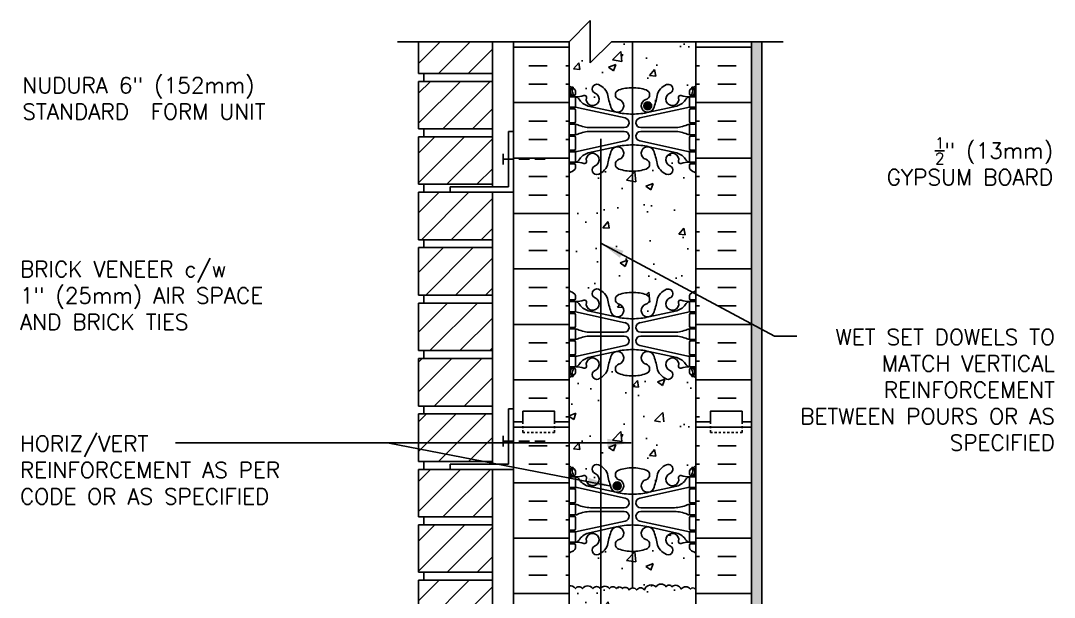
# Model space of a CAD drawing. Header units: inches. Extents: x -59.6 to -9.3, y 6.2 to 74.9.
# Drawn here: x -59.53 to -10.62, y 47.57 to 74.88 of the extents above; entities that cross this region are included whole.
import ezdxf

# ---------------------------------------------------------------- set-up
doc = ezdxf.new("R2010")
doc.units = ezdxf.units.IN
doc.header["$LTSCALE"] = 2
doc.header["$MEASUREMENT"] = 0
doc.linetypes.add('DASHED2', pattern=[0.375, 0.25, -0.125])
doc.linetypes.add('DASHEDX2', pattern=[1.5, 1, -0.5])
for name, color, linetype in [('CUT PLANE', 9, 'Continuous'), ('HATCH', 12, 'Continuous'), ('line25', 2, 'Continuous'), ('LINE3', 3, 'Continuous'), ('LINE50', 5, 'Continuous'), ('LINE9', 9, 'Continuous'), ('TEXT', 4, 'Continuous'), ('Web_Edge', 9, 'Continuous')]:
    doc.layers.add(name, color=color, linetype=linetype)
doc.styles.add('DIM', font='romans.shx', dxfattribs={"width": 0.7})
doc.styles.add('ROMANS', font='romans.shx', dxfattribs={"height": 1.125})
doc.dimstyles.new('ext_12', dxfattribs={"dimscale": 12, "dimtxt": 0.09375, "dimasz": 0.09375, "dimexe": 0.09375, "dimexo": 0.0625, "dimgap": 0.0625, "dimtad": 1, "dimdec": 1, "dimzin": 3, "dimdsep": 46, "dimlunit": 4, "dimtxsty": 'DIM', "dimcen": 0.09, "dimdle": 0.09375, "dimclrt": 4, "dimadec": 0, "dimazin": 0, "dimtfac": 1, "dimtdec": 1, "dimtmove": 2, "dimatfit": 3, "dimfxl": 0, "dimfrac": 2, "dimtolj": 1, "dimtzin": 0, "dimarcsym": 0})

# ---------------------------------------------------------------- blocks, each defined once
blk = doc.blocks.new('6 web')
at = {"layer": 'Web_Edge'}
for p, q in [((-3, 6.566), (-2.958, 6.566)), ((-3, 6.466), (-2.752, 6.466)), ((-2.89, 6.845), (-2.8, 6.845)), ((-2.89, 6.466), (-2.89, 6.396)), ((-2.8, 6.845), (-2.8, 6.803)), ((-2.8, 6.466), (-2.8, 6.396)), ((-2.69, 6.596), (-2.69, 6.529)), ((2.69, 6.596), (2.69, 6.529)), ((3, 6.466), (2.752, 6.466)), ((2.89, 6.845), (2.8, 6.845)), ((2.8, 6.845), (2.8, 6.803)), ((2.8, 6.466), (2.8, 6.396)), ((2.89, 6.466), (2.89, 6.396)), ((3, 6.566), (2.958, 6.566)), ((-2.89, 5.896), (-2.89, 5.826)), ((-2.8, 5.896), (-2.8, 5.826)), ((-2.551, 5.872), (-0.34, 5.391)), ((-2.09, 5.955), (-0.768, 5.665)), ((2.551, 5.872), (0.34, 5.391)), ((2.09, 5.955), (0.768, 5.665)), ((2.8, 5.896), (2.8, 5.826)), ((2.89, 5.896), (2.89, 5.826)), ((-3, 5.826), (-2.752, 5.826)), ((-2.69, 5.764), (-2.69, 5.229)), ((2.69, 5.764), (2.69, 5.229)), ((3, 5.826), (2.752, 5.826)), ((-3, 5.166), (-2.752, 5.166)), ((-2.89, 5.166), (-2.89, 5.096)), ((-2.8, 5.166), (-2.8, 5.096)), ((-1.985, 4.936), (-0.389, 4.936)), ((1.985, 4.936), (0.389, 4.936)), ((3, 5.166), (2.752, 5.166)), ((2.8, 5.166), (2.8, 5.096)), ((2.89, 5.166), (2.89, 5.096)), ((-3, 4.526), (-2.752, 4.526)), ((-2.89, 4.596), (-2.89, 4.526)), ((-2.8, 4.596), (-2.8, 4.526)), ((-2.69, 4.464), (-2.69, 3.929)), ((-1.985, 4.756), (-0.389, 4.756)), ((1.985, 4.756), (0.389, 4.756)), ((2.69, 4.464), (2.69, 3.929)), ((3, 4.526), (2.752, 4.526)), ((2.8, 4.596), (2.8, 4.526)), ((2.89, 4.596), (2.89, 4.526)), ((-2.551, 3.82), (-0.34, 4.302)), ((-2.09, 3.737), (-0.768, 4.028)), ((2.551, 3.82), (0.34, 4.302)), ((2.09, 3.737), (0.768, 4.028)), ((-3, 3.866), (-2.752, 3.866)), ((-2.89, 3.866), (-2.89, 3.796)), ((-2.8, 3.866), (-2.8, 3.796)), ((3, 3.866), (2.752, 3.866)), ((2.8, 3.866), (2.8, 3.796)), ((2.89, 3.866), (2.89, 3.796)), ((-3, 3.226), (-2.752, 3.226)), ((-2.99, 3.106), (-2.99, 2.92)), ((-2.89, 3.296), (-2.89, 3.226)), ((-2.8, 3.296), (-2.8, 3.226)), ((-2.69, 3.096), (-2.69, 3.164)), ((2.69, 3.096), (2.69, 3.164)), ((3, 3.226), (2.752, 3.226)), ((2.8, 3.296), (2.8, 3.226)), ((2.89, 3.296), (2.89, 3.226)), ((2.99, 3.106), (2.99, 2.92)), ((-2.99, -3.106), (-2.99, -2.92)), ((2.99, -3.106), (2.99, -2.92)), ((-3, -3.226), (-2.752, -3.226)), ((-2.89, -3.296), (-2.89, -3.226)), ((-2.8, -3.296), (-2.8, -3.226)), ((-2.69, -3.096), (-2.69, -3.164)), ((2.69, -3.096), (2.69, -3.164)), ((3, -3.226), (2.752, -3.226)), ((2.8, -3.296), (2.8, -3.226)), ((2.89, -3.296), (2.89, -3.226)), ((-3, -3.866), (-2.752, -3.866)), ((-2.89, -3.866), (-2.89, -3.796)), ((-2.8, -3.866), (-2.8, -3.796)), ((-2.551, -3.82), (-0.34, -4.302)), ((-2.09, -3.737), (-0.768, -4.028)), ((2.551, -3.82), (0.34, -4.302)), ((2.09, -3.737), (0.768, -4.028)), ((3, -3.866), (2.752, -3.866)), ((2.8, -3.866), (2.8, -3.796)), ((2.89, -3.866), (2.89, -3.796)), ((-2.69, -4.464), (-2.69, -3.929)), ((2.69, -4.464), (2.69, -3.929)), ((-3, -4.526), (-2.752, -4.526)), ((-2.89, -4.596), (-2.89, -4.526)), ((-2.8, -4.596), (-2.8, -4.526)), ((-1.985, -4.756), (-0.389, -4.756)), ((1.985, -4.756), (0.389, -4.756)), ((3, -4.526), (2.752, -4.526)), ((2.8, -4.596), (2.8, -4.526)), ((2.89, -4.596), (2.89, -4.526)), ((-3, -5.166), (-2.752, -5.166)), ((-2.89, -5.166), (-2.89, -5.096)), ((-2.8, -5.166), (-2.8, -5.096)), ((-2.69, -5.764), (-2.69, -5.229)), ((-1.985, -4.936), (-0.389, -4.936)), ((1.985, -4.936), (0.389, -4.936)), ((2.69, -5.764), (2.69, -5.229)), ((3, -5.166), (2.752, -5.166)), ((2.8, -5.166), (2.8, -5.096)), ((2.89, -5.166), (2.89, -5.096)), ((-3, -5.826), (-2.752, -5.826)), ((-2.89, -5.896), (-2.89, -5.826)), ((-2.8, -5.896), (-2.8, -5.826)), ((-2.551, -5.872), (-0.34, -5.391)), ((-2.09, -5.955), (-0.768, -5.665)), ((2.551, -5.872), (0.34, -5.391)), ((2.09, -5.955), (0.768, -5.665)), ((3, -5.826), (2.752, -5.826)), ((2.8, -5.896), (2.8, -5.826)), ((2.89, -5.896), (2.89, -5.826)), ((-3, -6.466), (-2.752, -6.466)), ((-3, -6.566), (-2.958, -6.566)), ((-2.89, -6.466), (-2.89, -6.396)), ((-2.89, -6.845), (-2.8, -6.845)), ((-2.8, -6.466), (-2.8, -6.396)), ((-2.8, -6.845), (-2.8, -6.803)), ((-2.69, -6.596), (-2.69, -6.529)), ((2.69, -6.596), (2.69, -6.529)), ((3, -6.466), (2.752, -6.466)), ((2.8, -6.466), (2.8, -6.396)), ((2.8, -6.845), (2.8, -6.803)), ((2.89, -6.845), (2.8, -6.845)), ((2.89, -6.466), (2.89, -6.396)), ((3, -6.566), (2.958, -6.566))]:
    blk.add_line(p, q, dxfattribs=at)
for points in [[(-2.995, 5.896), (-2.695, 5.896), (-2.695, 6.396), (-2.995, 6.396)], [(2.995, 5.896), (2.695, 5.896), (2.695, 6.396), (2.995, 6.396)], [(-2.995, 4.596), (-2.695, 4.596), (-2.695, 5.096), (-2.995, 5.096)], [(2.995, 4.596), (2.695, 4.596), (2.695, 5.096), (2.995, 5.096)], [(-2.995, 3.296), (-2.695, 3.296), (-2.695, 3.796), (-2.995, 3.796)], [(2.995, 3.296), (2.695, 3.296), (2.695, 3.796), (2.995, 3.796)], [(-2.995, -3.296), (-2.695, -3.296), (-2.695, -3.796), (-2.995, -3.796)], [(2.995, -3.296), (2.695, -3.296), (2.695, -3.796), (2.995, -3.796)], [(-2.995, -4.596), (-2.695, -4.596), (-2.695, -5.096), (-2.995, -5.096)], [(2.995, -4.596), (2.695, -4.596), (2.695, -5.096), (2.995, -5.096)], [(-2.995, -5.896), (-2.695, -5.896), (-2.695, -6.396), (-2.995, -6.396)], [(2.995, -5.896), (2.695, -5.896), (2.695, -6.396), (2.995, -6.396)]]:
    blk.add_lwpolyline(points, close=True, dxfattribs=at)
for centre, radius, start, end in [((-2.69, 7.303), 0.5, 231.6833, 250.5288), ((-1.69, 6.766), 0.22, 68.1963, 248.1963), ((-1.885, 6.278), 0.745, 13.2652, 68.1963), ((1.885, 6.278), 0.745, 111.8037, 166.7348), ((1.69, 6.766), 0.22, 291.8037, 111.8037), ((2.69, 7.303), 0.5, 289.4712, 308.3167), ((-2.69, 7.303), 0.6, 238.8907, 245.0748), ((-2.958, 6.586), 0.02, 270, 14.1541), ((-2.696, 6.651), 0.25, 140.1145, 222.4609), ((-2.951, 6.741), 0.02, 340.7916, 65.0748), ((-2.854, 6.782), 0.045, 319.1879, 141.448), ((-2.848, 6.512), 0.045, 222.4609, 42.4609), ((-2.94, 6.596), 0.25, 0, 70.5288), ((-2.696, 6.651), 0.16, 140.0001, 222.4609), ((-2.752, 6.529), 0.0625, 270, 0), ((-2.639, 7.395), 1, 266.7879, 289.9067), ((-2.738, 6.15), 0.25, 37.2777, 80.0823), ((-2.269, 6.369), 0.09, 346.6795, 108.8651), ((-1.885, 6.278), 0.305, 166.6795, 68.1963), ((1.803, 6.92), 3, 189.0273, 201.1984), ((-0.571, 6.49), 0.24, 108.923, 254.2747), ((0, 4.825), 2, 90, 108.923), ((0, 4.825), 2, 71.077, 90), ((0.571, 6.49), 0.24, 285.7253, 71.077), ((-1.803, 6.92), 3, 338.8016, 350.9727), ((1.885, 6.278), 0.305, 111.8037, 13.3205), ((2.269, 6.369), 0.09, 71.1349, 193.3205), ((2.639, 7.395), 1, 250.0933, 273.2121), ((2.738, 6.15), 0.25, 99.9177, 142.7223), ((2.94, 6.596), 0.25, 109.4712, 180), ((2.752, 6.529), 0.0625, 180, 270), ((2.848, 6.512), 0.045, 137.5391, 317.5391), ((2.854, 6.782), 0.045, 38.552, 220.8121), ((2.696, 6.651), 0.16, 317.5391, 39.9999), ((2.696, 6.651), 0.25, 317.5391, 39.8855), ((2.951, 6.741), 0.02, 114.9252, 199.2084), ((2.958, 6.586), 0.02, 165.8459, 270), ((2.69, 7.303), 0.6, 294.9252, 301.1093), ((-2.786, 4.9), 1, 76.4291, 84.7991), ((-1.891, 6.678), 0.75, 210.155, 254.5838), ((-0.718, 5.966), 0.305, 205.3782, 74.2747), ((0.718, 5.966), 0.305, 105.7253, 334.6218), ((1.891, 6.678), 0.75, 285.4162, 329.845), ((2.786, 4.9), 1, 95.2009, 103.5709), ((-2.752, 5.764), 0.0625, 0, 90), ((0, 8.932), 3.356, 256.7692, 270), ((-0.389, 5.166), 0.23, 270, 77.6055), ((0, 8.932), 3.356, 270, 283.2308), ((0.389, 5.166), 0.23, 102.3945, 270), ((2.752, 5.764), 0.0625, 90, 180), ((-2.752, 5.229), 0.0625, 270, 0), ((-2.699, 4.877), 0.219, 60.4937, 88.92), ((-1.955, 6.536), 1.6, 246.5673, 268.9203), ((1.955, 6.536), 1.6, 271.0797, 293.4327), ((2.699, 4.877), 0.219, 91.08, 119.5063), ((2.752, 5.229), 0.0625, 180, 270), ((-2.752, 4.464), 0.0625, 0, 90), ((-2.699, 4.815), 0.219, 271.08, 299.5063), ((-2.699, 4.815), 0.219, 271.08, 299.5063), ((-1.955, 3.156), 1.6, 91.0797, 113.4327), ((-1.955, 3.156), 1.6, 91.0797, 113.4327), ((-0.389, 4.526), 0.23, 282.3945, 90), ((0.389, 4.526), 0.23, 90, 257.6055), ((1.955, 3.156), 1.6, 66.5673, 88.9203), ((1.955, 3.156), 1.6, 66.5673, 88.9203), ((2.699, 4.815), 0.219, 240.4937, 268.92), ((2.699, 4.815), 0.219, 240.4937, 268.92), ((2.752, 4.464), 0.0625, 90, 180), ((-2.752, 3.929), 0.0625, 270, 0), ((-0.718, 3.727), 0.305, 285.7253, 154.6218), ((0, 0.761), 3.356, 90, 103.2308), ((0, 0.761), 3.356, 76.7692, 90), ((0.718, 3.727), 0.305, 25.3782, 254.2747), ((2.752, 3.929), 0.0625, 180, 270), ((-2.786, 4.792), 1, 275.2009, 283.5709), ((-1.891, 3.014), 0.75, 105.4162, 149.845), ((-1.885, 3.414), 0.305, 291.8037, 193.3205), ((1.803, 2.773), 3, 158.8016, 170.9727), ((-0.571, 3.202), 0.24, 105.7253, 251.077), ((0.571, 3.202), 0.24, 288.923, 74.2747), ((-1.803, 2.773), 3, 9.0273, 21.1984), ((1.885, 3.414), 0.305, 346.6795, 248.1963), ((1.891, 3.014), 0.75, 30.155, 74.5838), ((2.786, 4.792), 1, 256.4291, 264.7991), ((-3.01, 3.106), 0.02, 0, 60.012), ((-2.94, 3.096), 0.25, 289.4712, 360), ((-2.752, 3.164), 0.0625, 360, 90), ((-2.738, 3.542), 0.25, 279.9177, 322.7223), ((-2.639, 2.298), 1, 70.0933, 93.2121), ((-2.269, 3.323), 0.09, 251.1349, 13.3205), ((-1.69, 2.927), 0.22, 111.8037, 291.8037), ((-1.885, 3.414), 0.745, 291.8037, 346.7348), ((0, 4.867), 2, 251.077, 270), ((0, 4.867), 2, 270, 288.923), ((1.885, 3.414), 0.745, 193.2652, 248.1963), ((1.69, 2.927), 0.22, 248.1963, 68.1963), ((2.269, 3.323), 0.09, 166.6795, 288.8651), ((2.639, 2.298), 1, 86.7879, 109.9067), ((2.738, 3.542), 0.25, 217.2777, 260.0823), ((2.752, 3.164), 0.0625, 90, 180), ((2.94, 3.096), 0.25, 180, 250.5288), ((3.01, 3.106), 0.02, 119.988, 180), ((-3.01, 2.92), 0.02, 301.073, 0), ((-2.69, 2.389), 0.6, 121.073, 121.1093), ((-2.69, 2.389), 0.5, 109.4712, 128.3167), ((2.69, 2.389), 0.5, 51.6833, 70.5288), ((3.01, 2.92), 0.02, 180, 238.927), ((2.69, 2.389), 0.6, 58.8907, 58.927), ((-2.69, -2.389), 0.5, 231.6833, 250.5288), ((-2.69, -2.389), 0.6, 238.8907, 238.927), ((-3.01, -2.92), 0.02, 360, 58.927), ((-2.94, -3.096), 0.25, 0, 70.5288), ((-1.69, -2.927), 0.22, 68.1963, 248.1963), ((-1.885, -3.414), 0.745, 13.2652, 68.1963), ((0, -4.867), 2, 90, 108.923), ((0, -4.867), 2, 71.077, 90), ((1.885, -3.414), 0.745, 111.8037, 166.7348), ((1.69, -2.927), 0.22, 291.8037, 111.8037), ((2.94, -3.096), 0.25, 109.4712, 180), ((2.69, -2.389), 0.5, 289.4712, 308.3167), ((3.01, -2.92), 0.02, 121.073, 180), ((2.69, -2.389), 0.6, 301.073, 301.1093), ((-3.01, -3.106), 0.02, 299.988, 360), ((-2.752, -3.164), 0.0625, 270, 0), ((-2.639, -2.298), 1, 266.7879, 289.9067), ((-2.738, -3.542), 0.25, 37.2777, 80.0823), ((-1.891, -3.014), 0.75, 210.155, 254.5838), ((-2.269, -3.323), 0.09, 346.6795, 108.8651), ((-1.885, -3.414), 0.305, 166.6795, 68.1963), ((1.803, -2.773), 3, 189.0273, 201.1984), ((-0.571, -3.202), 0.24, 108.923, 254.2747), ((0.571, -3.202), 0.24, 285.7253, 71.077), ((-1.803, -2.773), 3, 338.8016, 350.9727), ((1.885, -3.414), 0.305, 111.8037, 13.3205), ((1.891, -3.014), 0.75, 285.4162, 329.845), ((2.269, -3.323), 0.09, 71.1349, 193.3205), ((2.639, -2.298), 1, 250.0933, 273.2121), ((2.738, -3.542), 0.25, 99.9177, 142.7223), ((2.752, -3.164), 0.0625, 180, 270), ((3.01, -3.106), 0.02, 180, 240.012), ((-2.752, -3.929), 0.0625, 0, 90), ((-2.786, -4.792), 1, 76.4291, 84.7991), ((-0.718, -3.727), 0.305, 205.3782, 74.2747), ((0.718, -3.727), 0.305, 105.7253, 334.6218), ((2.786, -4.792), 1, 95.2009, 103.5709), ((2.752, -3.929), 0.0625, 90, 180), ((0, -0.761), 3.356, 256.7692, 270), ((-0.389, -4.526), 0.23, 270, 77.6055), ((0, -0.761), 3.356, 270, 283.2308), ((0.389, -4.526), 0.23, 102.3945, 270), ((-2.752, -4.464), 0.0625, 270, 0), ((-2.699, -4.815), 0.219, 60.4937, 88.92), ((-2.699, -4.815), 0.219, 60.4937, 88.92), ((-1.955, -3.156), 1.6, 246.5673, 268.9203), ((-1.955, -3.156), 1.6, 246.5673, 268.9203), ((1.955, -3.156), 1.6, 271.0797, 293.4327), ((1.955, -3.156), 1.6, 271.0797, 293.4327), ((2.699, -4.815), 0.219, 91.08, 119.5063), ((2.699, -4.815), 0.219, 91.08, 119.5063), ((2.752, -4.464), 0.0625, 180, 270), ((-2.752, -5.229), 0.0625, 0, 90), ((-2.699, -4.877), 0.219, 271.08, 299.5063), ((-1.955, -6.536), 1.6, 91.0797, 113.4327), ((-0.389, -5.166), 0.23, 282.3945, 90), ((0.389, -5.166), 0.23, 90, 257.6055), ((1.955, -6.536), 1.6, 66.5673, 88.9203), ((2.699, -4.877), 0.219, 240.4937, 268.92), ((2.752, -5.229), 0.0625, 90, 180), ((-2.752, -5.764), 0.0625, 270, 0), ((1.803, -6.92), 3, 158.8016, 170.9727), ((-0.718, -5.966), 0.305, 285.7253, 154.6218), ((0, -8.932), 3.356, 90, 103.2308), ((0, -8.932), 3.356, 76.7692, 90), ((0.718, -5.966), 0.305, 25.3782, 254.2747), ((-1.803, -6.92), 3, 9.0273, 21.1984), ((2.752, -5.764), 0.0625, 180, 270), ((-2.786, -4.9), 1, 275.2009, 283.5709), ((-2.738, -6.15), 0.25, 279.9177, 322.7223), ((-1.891, -6.678), 0.75, 105.4162, 149.845), ((-2.269, -6.369), 0.09, 251.1349, 13.3205), ((-1.885, -6.278), 0.305, 291.8037, 193.3205), ((-0.571, -6.49), 0.24, 105.7253, 251.077), ((0.571, -6.49), 0.24, 288.923, 74.2747), ((1.885, -6.278), 0.305, 346.6795, 248.1963), ((1.891, -6.678), 0.75, 30.155, 74.5838), ((2.269, -6.369), 0.09, 166.6795, 288.8651), ((2.738, -6.15), 0.25, 217.2777, 260.0823), ((2.786, -4.9), 1, 256.4291, 264.7991), ((-2.69, -7.303), 0.6, 114.9252, 121.1093), ((-2.69, -7.303), 0.5, 109.4712, 128.3167), ((-2.958, -6.586), 0.02, 345.8459, 90), ((-2.696, -6.651), 0.25, 137.5391, 219.8855), ((-2.951, -6.741), 0.02, 294.9252, 19.2084), ((-2.854, -6.782), 0.045, 218.552, 40.8121), ((-2.848, -6.512), 0.045, 317.5391, 137.5391), ((-2.94, -6.596), 0.25, 289.4712, 360), ((-2.696, -6.651), 0.16, 137.5391, 219.9999), ((-2.752, -6.529), 0.0625, 360, 90), ((-2.639, -7.395), 1, 70.0933, 93.2121), ((-1.69, -6.766), 0.22, 111.8037, 291.8037), ((-1.885, -6.278), 0.745, 291.8037, 346.7348), ((0, -4.825), 2, 251.077, 270), ((0, -4.825), 2, 270, 288.923), ((1.885, -6.278), 0.745, 193.2652, 248.1963), ((1.69, -6.766), 0.22, 248.1963, 68.1963), ((2.639, -7.395), 1, 86.7879, 109.9067), ((2.752, -6.529), 0.0625, 90, 180), ((2.94, -6.596), 0.25, 180, 250.5288), ((2.848, -6.512), 0.045, 42.4609, 222.4609), ((2.854, -6.782), 0.045, 139.1879, 321.448), ((2.696, -6.651), 0.16, 320.0001, 42.4609), ((2.69, -7.303), 0.5, 51.6833, 70.5288), ((2.696, -6.651), 0.25, 320.1145, 42.4609), ((2.951, -6.741), 0.02, 160.7916, 245.0748), ((2.958, -6.586), 0.02, 90, 194.1541), ((2.69, -7.303), 0.6, 58.8907, 65.0748)]:
    blk.add_arc(centre, radius, start, end, dxfattribs=at)

msp = doc.modelspace()

# ---------------------------------------------------------------- hatches: boundary and pattern name
at = {"layer": 'HATCH'}
h = msp.add_hatch(dxfattribs=at)
h.set_pattern_fill('INSUL', color=256, scale=7, style=0)
h.set_pattern_definition([(0, (-2959.746, -341.1271), (0, 2.625), []), (0, (-2959.746, -340.2521), (0, 2.625), [0.875, -0.875]), (0, (-2959.746, -339.3771), (0, 2.625), [0.875, -0.875])])
h.paths.add_polyline_path([(-36.209, 55.882), (-35.772, 55.882), (-35.772, 56.382), (-34.272, 56.382), (-34.272, 55.882), (-33.584, 55.882), (-33.584, 73.882), (-34.272, 73.882), (-34.272, 74.382), (-35.772, 74.382), (-35.772, 73.882), (-36.209, 73.882)])
h = msp.add_hatch(dxfattribs=at)
h.set_pattern_fill('INSUL', color=256, scale=7, style=0)
h.set_pattern_definition([(180, (2898.5772, -341.1271), (0, 2.625), []), (180, (2898.5772, -340.2521), (0, 2.625), [0.875, -0.875]), (180, (2898.5772, -339.3771), (0, 2.625), [0.875, -0.875])])
h.paths.add_polyline_path([(-24.959, 55.882), (-25.397, 55.882), (-25.397, 56.382), (-26.897, 56.382), (-26.897, 55.882), (-27.584, 55.882), (-27.584, 73.882), (-26.897, 73.882), (-26.897, 74.382), (-25.397, 74.382), (-25.397, 73.882), (-24.959, 73.882)])
h = msp.add_hatch(dxfattribs=at)
h.set_pattern_fill('ANSI31', color=256, scale=8, style=0)
h.set_pattern_definition([(45, (-151.2314, -116.8621), (-0.707107, 0.707107), [])])
h.paths.add_polyline_path([(-37.209, 73.882), (-40.709, 73.882), (-40.709, 72.382), (-37.209, 72.382)])
h.paths.add_polyline_path([(-37.209, 72.007), (-40.709, 72.007), (-40.709, 70.97), (-37.765, 70.97), (-37.209, 70.97)])
h.paths.add_polyline_path([(-37.209, 70.97), (-37.765, 70.97), (-40.709, 70.97), (-40.709, 69.757), (-37.209, 69.757)])
h.paths.add_polyline_path([(-37.209, 69.382), (-40.709, 69.382), (-40.709, 67.132), (-37.209, 67.132)])
h.paths.add_polyline_path([(-37.209, 66.757), (-40.709, 66.757), (-40.709, 64.507), (-37.209, 64.507)])
h.paths.add_polyline_path([(-37.209, 64.132), (-40.709, 64.132), (-40.709, 61.882), (-37.209, 61.882)])
h.paths.add_polyline_path([(-37.209, 61.507), (-40.709, 61.507), (-40.709, 59.257), (-37.209, 59.257)])
h.paths.add_polyline_path([(-37.209, 58.882), (-40.709, 58.882), (-40.709, 56.632), (-37.209, 56.632), (-37.209, 57.507), (-37.216, 57.507), (-37.209, 57.632), (-37.212, 57.757), (-37.209, 57.757)])
h.paths.add_polyline_path([(-37.209, 56.257), (-40.709, 56.257), (-40.709, 54.007), (-37.209, 54.007)])
h.paths.add_polyline_path([(-37.209, 53.632), (-40.709, 53.632), (-40.709, 51.382), (-37.209, 51.382)])
h.paths.add_polyline_path([(-37.209, 51.007), (-40.709, 51.007), (-40.709, 49.587), (-37.765, 49.587), (-37.209, 49.587)])
h.paths.add_polyline_path([(-37.209, 49.587), (-37.765, 49.587), (-40.709, 49.587), (-40.709, 48.757), (-37.209, 48.757)])
h.paths.add_polyline_path([(-37.209, 48.382), (-39.209, 48.382), (-40.709, 48.382), (-40.709, 46.132), (-37.209, 46.132)])
h.paths.add_polyline_path([(-37.209, 45.757), (-40.709, 45.757), (-40.709, 43.507), (-37.209, 43.507)])
h.paths.add_polyline_path([(-37.209, 43.132), (-40.709, 43.132), (-40.709, 40.882), (-37.209, 40.882)])
h.paths.add_polyline_path([(-37.209, 40.507), (-40.709, 40.507), (-40.709, 38.882), (-40.263, 38.621), (-39.651, 38.257), (-37.209, 38.257)])
h = msp.add_hatch(dxfattribs=at)
h.set_pattern_fill('AR-CONC', color=256, scale=0.5, style=0)
h.set_pattern_definition([(50, (-2959.746, -341.1271), (3.586301, -0.3137607), [0.375, -4.125]), (355, (-2959.746, -341.127), (-0.6937567, 3.7609607), [0.3, -3.3]), (100.4514, (-2959.447, -341.1533), (2.892547, 3.4471977), [0.318701, -3.5057106]), (46.1842, (-2959.746, -340.127), (5.336205, -0.827595), [0.5625, -6.1875]), (96.6356, (-2959.3013, -340.196), (4.6733135, 4.870589), [0.478051, -5.258565]), (351.1842, (-2959.746, -340.127), (4.67331, 4.870593), [0.45, -4.95]), (21, (-2959.246, -340.3771), (2.9845353, -2.0130945), [0.375, -4.125]), (326, (-2959.246, -340.377), (1.2165767, 3.62575), [0.3, -3.3]), (71.4514, (-2958.9973, -340.545), (4.201113, 1.6126525), [0.318701, -3.5057106]), (37.5, (-2959.746, -341.1271), (0.0607993, 1.66446927), [0, -3.26, 0, -3.35, 0, -3.3125]), (7.5, (-2959.746, -341.1271), (1.3153477, 1.9720586), [0, -1.91, 0, -3.185, 0, -1.2625]), (327.5, (-2960.861, -341.1271), (2.6691122, -0.11277436), [0, -1.25, 0, -3.9, 0, -5.175]), (317.5, (-2961.361, -341.1271), (2.9159308, 0.500525), [0, -1.625, 0, -2.59, 0, -3.675])])
h.paths.add_polyline_path([(-30.584, 71.708, -0.082755), (-29.936, 71.6, -0.735593), (-29.949, 71.142, 0.955472), (-29.81, 70.548), (-29.791, 70.553, 0.223253), (-29.59, 70.717, 0.053157), (-29.425, 71.331, -0.24438), (-28.976, 71.852, -1), (-28.813, 71.444, 2.182095), (-28.403, 71.231, -0.601435), (-28.283, 71.336, 0.10046), (-27.889, 71.279), (-27.784, 71.279), (-27.784, 71.349), (-27.832, 71.349, -0.414214), (-27.894, 71.411), (-27.894, 71.479, -0.249069), (-27.784, 71.686), (-27.784, 71.727), (-27.694, 71.727, 0.064398), (-27.584, 71.793), (-27.584, 73.882), (-33.584, 73.882), (-33.584, 71.793, 0.064398), (-33.474, 71.727), (-33.384, 71.727), (-33.384, 71.686, -0.249069), (-33.274, 71.479), (-33.274, 71.411, -0.414214), (-33.337, 71.349), (-33.384, 71.349), (-33.384, 71.279), (-33.279, 71.279, 0.10046), (-32.886, 71.336, -0.601435), (-32.766, 71.231, 2.182095), (-32.356, 71.444, -1), (-32.193, 71.852, -0.24438), (-31.744, 71.331, 0.053157), (-31.578, 70.717, 0.223253), (-31.378, 70.553), (-31.358, 70.548, 0.955472), (-31.22, 71.142, -0.735593), (-31.233, 71.6, -0.082755)])
h.paths.add_polyline_path([(-27.584, 64.882), (-27.584, 67.664, 0.082415), (-27.728, 67.743, -0.317837), (-27.894, 67.979), (-27.894, 68.046, -0.414214), (-27.832, 68.109), (-27.784, 68.109), (-27.784, 68.179), (-27.889, 68.179, 0.10046), (-28.283, 68.121, -0.601435), (-28.403, 68.226, 2.182095), (-28.813, 68.013, -1), (-28.976, 67.605, -0.24438), (-29.425, 68.126, 0.053157), (-29.59, 68.74, 0.223253), (-29.791, 68.905), (-29.81, 68.909, 0.955472), (-29.949, 68.315, -0.735593), (-29.936, 67.857, -0.082755), (-30.584, 67.749, -0.082755), (-31.233, 67.857, -0.735593), (-31.22, 68.315, 0.955472), (-31.358, 68.909), (-31.378, 68.905, 0.223253), (-31.578, 68.74, 0.053157), (-31.744, 68.126, -0.24438), (-32.193, 67.605, -1), (-32.356, 68.013, 2.182095), (-32.766, 68.226, -0.601435), (-32.886, 68.121, 0.10046), (-33.279, 68.179), (-33.384, 68.179), (-33.384, 68.109), (-33.337, 68.109, -0.414214), (-33.274, 68.046), (-33.274, 67.979, -0.317837), (-33.441, 67.743, 0.082415), (-33.584, 67.664), (-33.584, 64.882)])
h.paths.add_polyline_path([(-33.584, 64.882), (-33.584, 62.101, 0.082415), (-33.441, 62.022, -0.317837), (-33.274, 61.786), (-33.274, 61.719, -0.414214), (-33.337, 61.656), (-33.384, 61.656), (-33.384, 61.586), (-33.279, 61.586, 0.10046), (-32.886, 61.643, -0.601435), (-32.766, 61.538, 2.182095), (-32.356, 61.751, -1), (-32.193, 62.16, -0.24438), (-31.744, 61.639, 0.053157), (-31.578, 61.025, 0.223253), (-31.378, 60.86), (-31.358, 60.856, 0.955472), (-31.22, 61.449, -0.735593), (-31.233, 61.907, -0.082755), (-30.584, 62.016, -0.082755), (-29.936, 61.907, -0.735593), (-29.949, 61.449, 0.955472), (-29.81, 60.856), (-29.791, 60.86, 0.223253), (-29.59, 61.025, 0.053157), (-29.425, 61.639, -0.24438), (-28.976, 62.16, -1), (-28.813, 61.751, 2.182095), (-28.403, 61.538, -0.601435), (-28.283, 61.643, 0.10046), (-27.889, 61.586), (-27.784, 61.586), (-27.784, 61.656), (-27.832, 61.656, -0.414214), (-27.894, 61.719), (-27.894, 61.786, -0.317837), (-27.728, 62.022, 0.082415), (-27.584, 62.101), (-27.584, 64.882)])
h.paths.add_polyline_path([(-31.233, 58.165, -0.735593), (-31.22, 58.623, 0.955472), (-31.358, 59.216), (-31.378, 59.212, 0.223253), (-31.578, 59.047, 0.053157), (-31.744, 58.433, -0.24438), (-32.193, 57.912, -1), (-32.356, 58.321, 2.182095), (-32.766, 58.534, -0.601435), (-32.886, 58.429, 0.10046), (-33.279, 58.486), (-33.384, 58.486), (-33.384, 58.416), (-33.337, 58.416, -0.414214), (-33.274, 58.354), (-33.274, 58.286, -0.249069), (-33.384, 58.079), (-33.384, 58.037), (-33.474, 58.037, 0.064398), (-33.584, 57.971), (-33.584, 55.882), (-27.584, 55.882), (-27.584, 57.971, 0.064398), (-27.694, 58.037), (-27.784, 58.037), (-27.784, 58.079, -0.249069), (-27.894, 58.286), (-27.894, 58.354, -0.414214), (-27.832, 58.416), (-27.784, 58.416), (-27.784, 58.486), (-27.889, 58.486, 0.10046), (-28.283, 58.429, -0.601435), (-28.403, 58.534, 2.182095), (-28.813, 58.321, -1), (-28.976, 57.912, -0.24438), (-29.425, 58.433, 0.053157), (-29.59, 59.047, 0.223253), (-29.791, 59.212), (-29.81, 59.216, 0.955472), (-29.949, 58.623, -0.735593), (-29.936, 58.165, -0.082755), (-30.584, 58.057, -0.082755)])
h = msp.add_hatch(dxfattribs=at)
h.set_pattern_fill('AR-SAND', color=256, scale=0.25, style=0)
h.paths.add_polyline_path([(-24.459, 73.882), (-24.959, 73.882), (-24.959, 55.882), (-24.959, 37.882), (-24.459, 37.882)])
h = msp.add_hatch(dxfattribs=at)
h.set_pattern_fill('INSUL', color=256, scale=7, style=0)
h.set_pattern_definition([(0, (-2959.746, -359.1271), (0, 2.625), []), (0, (-2959.746, -358.2521), (0, 2.625), [0.875, -0.875]), (0, (-2959.746, -357.3771), (0, 2.625), [0.875, -0.875])])
h.paths.add_polyline_path([(-36.209, 37.882), (-35.772, 37.882), (-35.772, 38.382), (-34.272, 38.382), (-34.272, 37.882), (-33.584, 37.882), (-33.584, 55.882), (-34.272, 55.882), (-34.272, 56.382), (-35.772, 56.382), (-35.772, 55.882), (-36.209, 55.882)])
h = msp.add_hatch(dxfattribs=at)
h.set_pattern_fill('INSUL', color=256, scale=7, style=0)
h.set_pattern_definition([(180, (2898.5772, -359.1271), (0, 2.625), []), (180, (2898.5772, -358.2521), (0, 2.625), [0.875, -0.875]), (180, (2898.5772, -357.3771), (0, 2.625), [0.875, -0.875])])
h.paths.add_polyline_path([(-24.959, 37.882), (-25.397, 37.882), (-25.397, 38.382), (-26.897, 38.382), (-26.897, 37.882), (-27.584, 37.882), (-27.584, 55.882), (-26.897, 55.882), (-26.897, 56.382), (-25.397, 56.382), (-25.397, 55.882), (-24.959, 55.882)])
h = msp.add_hatch(dxfattribs=at)
h.set_pattern_fill('AR-CONC', color=256, scale=0.5, style=0)
h.set_pattern_definition([(50, (-2959.746, -359.1271), (3.586301, -0.3137607), [0.375, -4.125]), (355, (-2959.746, -359.127), (-0.6937567, 3.7609607), [0.3, -3.3]), (100.4514, (-2959.447, -359.1533), (2.892547, 3.4471977), [0.318701, -3.5057106]), (46.1842, (-2959.746, -358.127), (5.336205, -0.827595), [0.5625, -6.1875]), (96.6356, (-2959.3013, -358.196), (4.6733135, 4.870589), [0.478051, -5.258565]), (351.1842, (-2959.746, -358.127), (4.67331, 4.870593), [0.45, -4.95]), (21, (-2959.246, -358.3771), (2.9845353, -2.0130945), [0.375, -4.125]), (326, (-2959.246, -358.377), (1.2165767, 3.62575), [0.3, -3.3]), (71.4514, (-2958.9973, -358.545), (4.201113, 1.6126525), [0.318701, -3.5057106]), (37.5, (-2959.746, -359.1271), (0.0607993, 1.66446927), [0, -3.26, 0, -3.35, 0, -3.3125]), (7.5, (-2959.746, -359.1271), (1.3153477, 1.9720586), [0, -1.91, 0, -3.185, 0, -1.2625]), (327.5, (-2960.861, -359.1271), (2.6691122, -0.11277436), [0, -1.25, 0, -3.9, 0, -5.175]), (317.5, (-2961.361, -359.1271), (2.9159308, 0.500525), [0, -1.625, 0, -2.59, 0, -3.675])])
h.paths.add_polyline_path([(-30.584, 53.708, -0.082755), (-29.936, 53.6, -0.735593), (-29.949, 53.142, 0.955472), (-29.81, 52.548), (-29.791, 52.553, 0.223253), (-29.59, 52.717, 0.053157), (-29.425, 53.331, -0.24438), (-28.976, 53.852, -1), (-28.813, 53.444, 2.182095), (-28.403, 53.231, -0.601435), (-28.283, 53.336, 0.10046), (-27.889, 53.279), (-27.784, 53.279), (-27.784, 53.349), (-27.832, 53.349, -0.414214), (-27.894, 53.411), (-27.894, 53.479, -0.249069), (-27.784, 53.686), (-27.784, 53.727), (-27.694, 53.727, 0.064398), (-27.584, 53.793), (-27.584, 55.882), (-33.584, 55.882), (-33.584, 53.793, 0.064398), (-33.474, 53.727), (-33.384, 53.727), (-33.384, 53.686, -0.249069), (-33.274, 53.479), (-33.274, 53.411, -0.414214), (-33.337, 53.349), (-33.384, 53.349), (-33.384, 53.279), (-33.279, 53.279, 0.10046), (-32.886, 53.336, -0.601435), (-32.766, 53.231, 2.182095), (-32.356, 53.444, -1), (-32.193, 53.852, -0.24438), (-31.744, 53.331, 0.053157), (-31.578, 52.717, 0.223253), (-31.378, 52.553), (-31.358, 52.548, 0.955472), (-31.22, 53.142, -0.735593), (-31.233, 53.6, -0.082755)])
h.paths.add_polyline_path([(-27.584, 46.882), (-27.584, 49.664, 0.082415), (-27.728, 49.743, -0.317837), (-27.894, 49.979), (-27.894, 50.046, -0.414214), (-27.832, 50.109), (-27.784, 50.109), (-27.784, 50.179), (-27.889, 50.179, 0.10046), (-28.283, 50.121, -0.601435), (-28.403, 50.226, 2.182095), (-28.813, 50.013, -1), (-28.976, 49.605, -0.24438), (-29.425, 50.126, 0.053157), (-29.59, 50.74, 0.223253), (-29.791, 50.905), (-29.81, 50.909, 0.955472), (-29.949, 50.315, -0.735593), (-29.936, 49.857, -0.082755), (-30.584, 49.749, -0.082755), (-31.233, 49.857, -0.735593), (-31.22, 50.315, 0.955472), (-31.358, 50.909), (-31.378, 50.905, 0.223253), (-31.578, 50.74, 0.053157), (-31.744, 50.126, -0.24438), (-32.193, 49.605, -1), (-32.356, 50.013, 2.182095), (-32.766, 50.226, -0.601435), (-32.886, 50.121, 0.10046), (-33.279, 50.179), (-33.384, 50.179), (-33.384, 50.109), (-33.337, 50.109, -0.414214), (-33.274, 50.046), (-33.274, 49.979, -0.317837), (-33.441, 49.743, 0.082415), (-33.584, 49.664), (-33.584, 46.882)])
h.paths.add_polyline_path([(-33.584, 46.882), (-33.584, 44.101, 0.082415), (-33.441, 44.022, -0.317837), (-33.274, 43.786), (-33.274, 43.719, -0.414214), (-33.337, 43.656), (-33.384, 43.656), (-33.384, 43.586), (-33.279, 43.586, 0.10046), (-32.886, 43.643, -0.601435), (-32.766, 43.538, 2.182095), (-32.356, 43.751, -1), (-32.193, 44.16, -0.24438), (-31.744, 43.639, 0.053157), (-31.578, 43.025, 0.223253), (-31.378, 42.86), (-31.358, 42.856, 0.955472), (-31.22, 43.449, -0.735593), (-31.233, 43.907, -0.082755), (-30.584, 44.016, -0.082755), (-29.936, 43.907, -0.735593), (-29.949, 43.449, 0.955472), (-29.81, 42.856), (-29.791, 42.86, 0.223253), (-29.59, 43.025, 0.053157), (-29.425, 43.639, -0.24438), (-28.976, 44.16, -1), (-28.813, 43.751, 2.182095), (-28.403, 43.538, -0.601435), (-28.283, 43.643, 0.10046), (-27.889, 43.586), (-27.784, 43.586), (-27.784, 43.656), (-27.832, 43.656, -0.414214), (-27.894, 43.719), (-27.894, 43.786, -0.317837), (-27.728, 44.022, 0.082415), (-27.584, 44.101), (-27.584, 46.882)])
h.paths.add_polyline_path([(-31.233, 40.165, -0.735593), (-31.22, 40.623, 0.955472), (-31.358, 41.216), (-31.378, 41.212, 0.223253), (-31.578, 41.047, 0.053157), (-31.744, 40.433, -0.24438), (-32.193, 39.912, -1), (-32.356, 40.321, 2.182095), (-32.766, 40.534, -0.601435), (-32.886, 40.429, 0.10046), (-33.279, 40.486), (-33.384, 40.486), (-33.384, 40.416), (-33.337, 40.416, -0.414214), (-33.274, 40.354), (-33.274, 40.286, -0.249069), (-33.384, 40.079), (-33.384, 40.037), (-33.474, 40.037, 0.064398), (-33.584, 39.971), (-33.584, 37.882), (-27.584, 37.882), (-27.584, 39.971, 0.064398), (-27.694, 40.037), (-27.784, 40.037), (-27.784, 40.079, -0.249069), (-27.894, 40.286), (-27.894, 40.354, -0.414214), (-27.832, 40.416), (-27.784, 40.416), (-27.784, 40.486), (-27.889, 40.486, 0.10046), (-28.283, 40.429, -0.601435), (-28.403, 40.534, 2.182095), (-28.813, 40.321, -1), (-28.976, 39.912, -0.24438), (-29.425, 40.433, 0.053157), (-29.59, 41.047, 0.223253), (-29.791, 41.212), (-29.81, 41.216, 0.955472), (-29.949, 40.623, -0.735593), (-29.936, 40.165, -0.082755), (-30.584, 40.057, -0.082755)])
at = {"layer": 'LINE3'}
for points in [[(-29.678, 70.848, 1), (-30.053, 70.848, 1)], [(-31.115, 52.848, 1), (-31.49, 52.848, 1)]]:
    msp.add_hatch(color=256, dxfattribs=at).paths.add_polyline_path(points)

# ---------------------------------------------------------------- linework, layer by layer
at = {"layer": 'CUT PLANE'}
for p, q in [((-32.584, 74.882), (-33.584, 73.882)), ((-32.584, 73.882), (-32.584, 74.882)), ((-41.708, 73.882), (-33.584, 73.882)), ((-32.584, 72.882), (-31.584, 73.882)), ((-32.584, 73.882), (-32.584, 72.882)), ((-23.46, 73.882), (-31.584, 73.882))]:
    msp.add_line(p, q, dxfattribs=at)
at = {"layer": 'HATCH'}
msp.add_lwpolyline([(-33.584, 48.123, -0.269542), (-33.288, 47.986, -0.520567), (-32.953, 47.986, -0.520567), (-32.46, 47.986, -0.520567), (-32.105, 47.986, -0.520567), (-31.671, 47.986, -0.520567), (-31.355, 47.986, -0.520567), (-31.06, 47.986, -0.520567), (-30.744, 47.927, -0.520567), (-30.388, 47.927, -0.520567), (-30.021, 47.927, -0.520567), (-29.47, 48.077, -0.520567), (-28.997, 48.077, -0.520567), (-28.716, 48.077, -0.520567), (-28.281, 47.961, -0.520567), (-27.837, 47.961, -0.520567), (-27.624, 47.961, -0.205872), (-27.584, 47.985)], format="xyb", dxfattribs=at)
at = {"layer": 'line25'}
for p, q in [((-40.709, 72.382), (-40.709, 73.882)), ((-37.209, 67.007), (-37.209, 73.882)), ((-33.584, 73.882), (-33.584, 55.882)), ((-27.584, 55.882), (-27.584, 73.882)), ((-40.709, 72.382), (-37.209, 72.382)), ((-40.709, 69.757), (-40.709, 72.007)), ((-40.709, 72.007), (-37.209, 72.007)), ((-40.459, 72.007), (-40.459, 72.382)), ((-40.709, 69.757), (-37.209, 69.757)), ((-40.459, 69.382), (-40.459, 69.757)), ((-40.709, 69.382), (-37.209, 69.382)), ((-40.709, 67.132), (-40.709, 69.382)), ((-40.709, 67.132), (-37.209, 67.132)), ((-40.459, 66.757), (-40.459, 67.132)), ((-40.709, 64.507), (-40.709, 66.757)), ((-40.709, 66.757), (-37.209, 66.757)), ((-37.209, 53.882), (-37.209, 66.757)), ((-40.709, 64.507), (-37.209, 64.507)), ((-40.709, 64.132), (-37.209, 64.132)), ((-40.709, 61.882), (-40.709, 64.132)), ((-40.459, 64.132), (-40.459, 64.507)), ((-40.709, 61.882), (-37.209, 61.882)), ((-40.459, 61.507), (-40.459, 61.882)), ((-40.709, 59.257), (-40.709, 61.507)), ((-40.709, 61.507), (-37.209, 61.507)), ((-40.709, 59.257), (-37.209, 59.257)), ((-40.459, 58.882), (-40.459, 59.257)), ((-40.709, 58.882), (-37.209, 58.882)), ((-40.709, 56.632), (-40.709, 58.882)), ((-40.709, 56.632), (-37.209, 56.632)), ((-40.709, 54.007), (-40.709, 56.257)), ((-40.709, 56.257), (-37.209, 56.257)), ((-40.459, 56.257), (-40.459, 56.632)), ((-33.584, 55.882), (-33.584, 37.882)), ((-27.584, 37.882), (-27.584, 55.882)), ((-40.709, 54.007), (-37.209, 54.007)), ((-40.459, 53.632), (-40.459, 54.007)), ((-40.709, 51.382), (-40.709, 53.632)), ((-40.709, 53.632), (-37.209, 53.632)), ((-37.209, 48.382), (-37.209, 53.632)), ((-40.709, 51.382), (-37.209, 51.382)), ((-40.459, 51.007), (-40.459, 51.382)), ((-40.709, 48.757), (-40.709, 51.007)), ((-40.709, 51.007), (-37.209, 51.007)), ((-40.709, 48.757), (-37.209, 48.757)), ((-40.459, 48.382), (-40.459, 48.757)), ((-40.709, 48.382), (-37.209, 48.382)), ((-40.709, 46.132), (-40.709, 48.382)), ((-37.209, 37.882), (-37.209, 48.382))]:
    msp.add_line(p, q, dxfattribs=at)
at = {"layer": 'LINE3'}
for p, q in [((-30.584, 73.882), (-30.584, 48.019)), ((-32.084, 31.006), (-32.084, 69.279))]:
    msp.add_line(p, q, dxfattribs=at)
for centre in [(-29.866, 70.848), (-31.303, 52.848)]:
    msp.add_circle(centre, 0.188, dxfattribs=at)
at = {"layer": 'LINE50'}
for p, q in [((-36.209, 55.882), (-36.209, 73.882)), ((-24.959, 55.882), (-24.959, 73.882)), ((-36.209, 37.882), (-36.209, 55.882)), ((-24.959, 37.882), (-24.959, 55.882))]:
    msp.add_line(p, q, dxfattribs=at)
for points in [[(-33.584, 55.882), (-34.272, 55.882), (-34.272, 56.382), (-35.772, 56.382), (-35.772, 55.882), (-36.209, 55.882)], [(-36.209, 55.882), (-35.772, 55.882), (-35.772, 56.382), (-34.272, 56.382), (-34.272, 55.882), (-33.584, 55.882)], [(-27.584, 55.882), (-26.897, 55.882), (-26.897, 56.382), (-25.397, 56.382), (-25.397, 55.882), (-24.959, 55.882)], [(-24.959, 55.882), (-25.397, 55.882), (-25.397, 56.382), (-26.897, 56.382), (-26.897, 55.882), (-27.584, 55.882)]]:
    msp.add_lwpolyline(points, dxfattribs=at)
at = {"layer": 'LINE9'}
for p, q in [((-24.459, 73.882), (-24.459, 37.882)), ((-36.459, 69.632), (-36.209, 69.632)), ((-36.459, 69.632), (-36.459, 67.007)), ((-39.209, 67.007), (-39.209, 66.757)), ((-36.459, 67.007), (-39.209, 67.007)), ((-39.209, 66.757), (-36.209, 66.757)), ((-36.459, 56.507), (-36.459, 53.882)), ((-36.459, 56.507), (-36.209, 56.507)), ((-39.209, 53.882), (-39.209, 53.632)), ((-36.459, 53.882), (-39.209, 53.882)), ((-39.209, 53.632), (-36.209, 53.632))]:
    msp.add_line(p, q, dxfattribs=at)
at = {"layer": 'LINE9', "linetype": 'DASHED2'}
for p, q in [((-36.709, 68.32), (-36.709, 68.57)), ((-36.709, 68.32), (-36.709, 68.07)), ((-36.709, 68.32), (-34.709, 68.32)), ((-36.709, 54.971), (-36.709, 55.221)), ((-36.709, 54.971), (-34.709, 54.971)), ((-36.709, 54.971), (-36.709, 54.721))]:
    msp.add_line(p, q, dxfattribs=at)
at = {"layer": 'LINE9', "linetype": 'DASHED2', "ltscale": 0.15}
for points in [[(-35.772, 55.882), (-35.772, 55.882), (-35.772, 55.382), (-34.272, 55.382), (-34.272, 55.882), (-34.272, 55.882)], [(-25.397, 55.882), (-25.397, 55.882), (-25.397, 55.382), (-26.897, 55.382), (-26.897, 55.882), (-26.897, 55.882)]]:
    msp.add_lwpolyline(points, dxfattribs=at)
at = {"layer": 'TEXT'}
msp.add_line((-42.173, 54.896), (-51.677, 54.896), dxfattribs=at)
for points in [[(-34.595, 71.713, 0, 0.36, 0), (-35.675, 71.713, 0, 0, 0), (-46.704, 71.713, 0, 0, 0)], [(-24.634, 68.635, 0, 0.36, 0), (-23.554, 68.635, 0, 0, 0), (-17.585, 68.635, 0, 0, 0)], [(-40.109, 63.076, 0, 0.36, 0), (-41.189, 63.076, 0, 0, 0), (-48.062, 63.076, 0, 0, 0)]]:
    msp.add_lwpolyline(points, format="xyseb", dxfattribs=at)

# ---------------------------------------------------------------- block references
at = {"layer": 'Web_Edge'}
for p in [(-30.584, 64.882), (-30.584, 46.882)]:
    msp.add_blockref('6 web', p, dxfattribs=at)

# ---------------------------------------------------------------- texts
at = {"layer": 'TEXT', "char_height": 0.75, "attachment_point": 4, "style": 'ROMANS'}
for s, insert, width in [('NUDURA 6" (152mm) STANDARD  FORM UNIT', (-59.452, 71.198), 14.92951), ('BRICK VENEER c/w \\P1" (25mm) AIR SPACE\\PAND BRICK TIES', (-59.565, 61.864), 17.20614)]:
    msp.add_mtext(s, dxfattribs=dict(at, insert=insert, width=width))
at = {"layer": 'TEXT', "linetype": 'DASHEDX2', "char_height": 0.75, "style": 'ROMANS'}
for s, insert, width, attachment_point in [('\\A1; {\\H0.7x;\\S1/2;}" (13mm) GYPSUM BOARD', (-10.681, 68.223), 10.16974, 6), ('WET SET DOWELS TO MATCH VERTICAL REINFORCEMENT BETWEEN POURS OR AS SPECIFIED', (-10.593, 57.397), 13.33807, 6), ('HORIZ/VERT REINFORCEMENT AS PER CODE OR AS SPECIFIED', (-59.565, 53.602), 15.3273, 4)]:
    msp.add_mtext(s, dxfattribs=dict(at, insert=insert, width=width, attachment_point=attachment_point))

# ---------------------------------------------------------------- leaders
at = {"layer": 'TEXT'}
for points in [[(-32.084, 64.345), (-23.867, 59.934), (-22.801, 59.934)], [(-30.654, 54.896), (-52.209, 54.896)], [(-31.586, 52.843), (-42.173, 54.896)]]:
    msp.add_leader(points, dimstyle='ext_12', override={"dimgap": 0.0625, "dimtad": 0}, dxfattribs=at)

doc.saveas('drawing.dxf')
